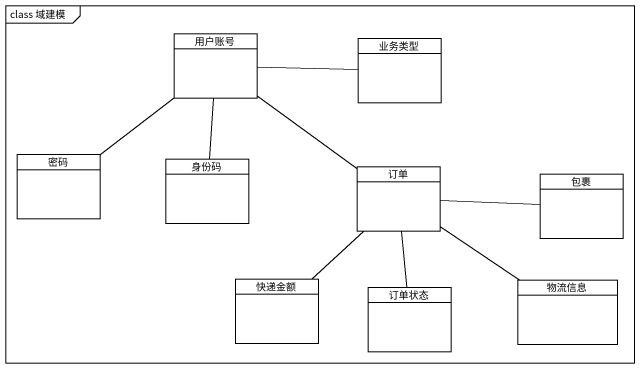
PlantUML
@startuml
mainframe class 域建模
hide circle
hide empty members
class 用户账号
class 业务类型
class 密码
class 身份码
class 订单
class 包裹
class 快递金额
class 订单状态
class 物流信息
用户账号 -right- 业务类型
用户账号 -- 密码
用户账号 -- 身份码
用户账号 -- 订单
订单 -right- 包裹
订单 -- 快递金额
订单 -- 物流信息
订单状态 -up- 订单
@enduml
